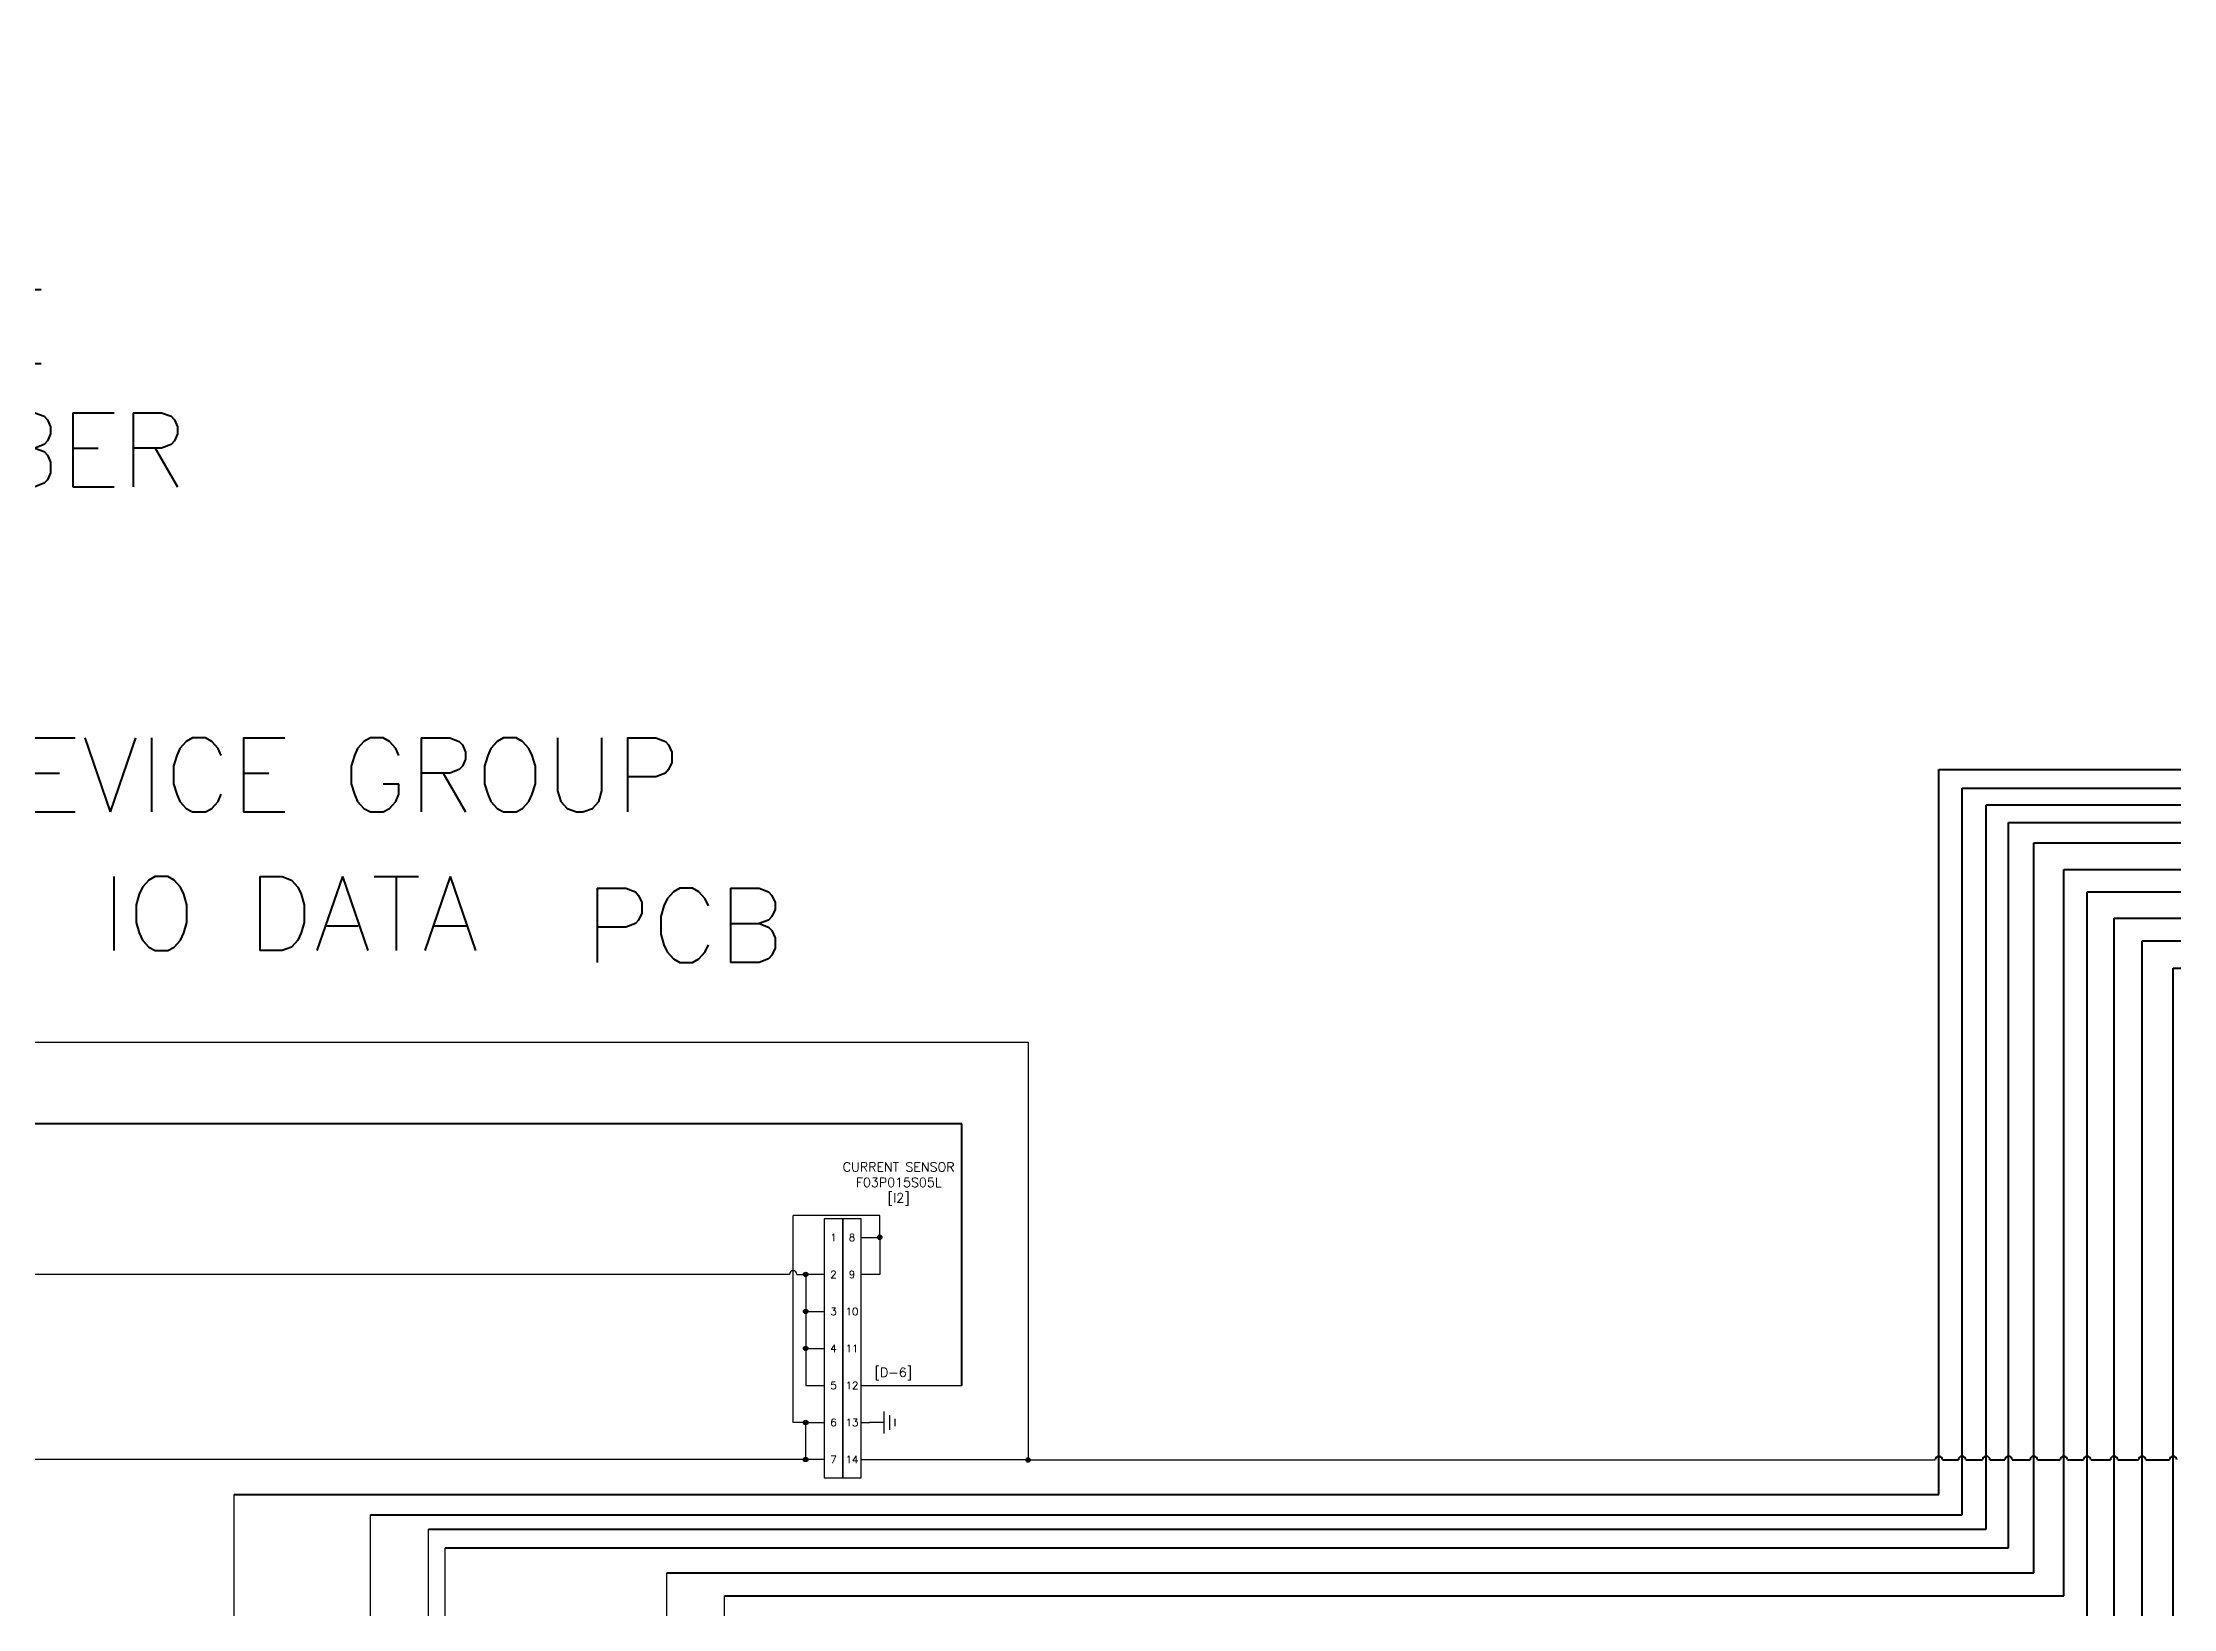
# Model space of a CAD drawing. Header units: millimetres. Extents: x 1 to 135, y 2 to 75.
# Drawn here: x 17.99 to 46.77, y 53.39 to 74.55 of the extents above; entities that cross this region are included whole.
import ezdxf
from ezdxf.enums import TextEntityAlignment as Align

# ---------------------------------------------------------------- set-up
doc = ezdxf.new("R2010")
doc.units = ezdxf.units.MM
doc.linetypes.add('PHANTOM2', pattern=[1.25, 0.625, -0.125, 0.125, -0.125, 0.125, -0.125])
for name, color, linetype in [('_MULTI_WIRE', 9, 'Continuous'), ('ADC DATA', 120, 'Continuous'), ('IO DATA', 150, 'Continuous'), ('MISC', 7, 'Continuous'), ('POWER', 30, 'Continuous'), ('REDDASH', 20, 'PHANTOM2'), ('SYMS', 7, 'Continuous'), ('TERMS', 123, 'Continuous'), ('WIRES', 7, 'Continuous')]:
    doc.layers.add(name, color=color, linetype=linetype)
doc.layers.add('DASH', color=102, linetype='PHANTOM2', lineweight=50)
doc.styles.add('WD', font='romans.shx')

# ---------------------------------------------------------------- blocks, each defined once
blk = doc.blocks.new('HCN1_14J_5E88')
at = {"layer": 'SYMS'}
for p, q in [((0, 0.25), (-0.25, 0.25)), ((-0.25, 0.25), (-0.25, -3.25)), ((0, -3.25), (0, 0.25)), ((-0.25, -3.25), (0, -3.25))]:
    blk.add_line(p, q, dxfattribs=at)
at = {"layer": 'SYMS', "style": 'WD', "width": 0.7}
for tag, p in [('INST', (-0.156, 1)), ('LOC', (-0.156, 0.844)), ('DESC1', (-0.156, 0.688)), ('DESC2', (-0.156, 0.531))]:
    blk.add_attdef(tag, text='', height=0.125, dxfattribs=at).set_placement(p, align=Align.RIGHT)
at = {"layer": 'SYMS', "style": 'WD'}
blk.add_attdef('TAG1', text='', height=0.125, dxfattribs=at).set_placement((-0.156, 0.375), align=Align.RIGHT)
at = {"layer": 'SYMS', "style": 'WD', "width": 0.8}
blk.add_attdef('XREF', (1, 0.375), '', height=0.125, dxfattribs=at)
at = {"layer": 'SYMS', "linetype": 'Continuous', "style": 'WD', "flags": 8}
for tag, p in [('TERMDESC01J', (-0.35, 0.05)), ('TERMDESC02J', (-0.35, -0.45)), ('TERMDESC03J', (-0.35, -0.95)), ('TERMDESC04J', (-0.35, -1.45)), ('TERMDESC05J', (-0.35, -1.95)), ('TERMDESC06J', (-0.35, -2.45)), ('TERMDESC07J', (-0.35, -2.95))]:
    blk.add_attdef(tag, text='', height=0.1, dxfattribs=at).set_placement(p, align=Align.RIGHT)
for tag, p in [('TERM01J', (-0.125, 0)), ('TERM02J', (-0.125, -0.5)), ('TERM03J', (-0.125, -1)), ('TERM04J', (-0.125, -1.5)), ('TERM05J', (-0.125, -2)), ('TERM06J', (-0.125, -2.5)), ('TERM07J', (-0.125, -3))]:
    blk.add_attdef(tag, text='', height=0.1, dxfattribs=at).set_placement(p, align=Align.MIDDLE_CENTER)
at = {"layer": 'SYMS', "color": 7, "style": 'WD'}
for tag, p in [('X4_TINY_DOT_DONT_REMOVE_01J', (-0.25, 0)), ('X4_TINY_DOT_DONT_REMOVE_02J', (-0.25, -0.5)), ('X4_TINY_DOT_DONT_REMOVE_03J', (-0.25, -1)), ('X4_TINY_DOT_DONT_REMOVE_04J', (-0.25, -1.5)), ('X4_TINY_DOT_DONT_REMOVE_05J', (-0.25, -2)), ('X4_TINY_DOT_DONT_REMOVE_06J', (-0.25, -2.5)), ('X4_TINY_DOT_DONT_REMOVE_07J', (-0.25, -3))]:
    blk.add_attdef(tag, p, '', height=0.0001, dxfattribs=at)
at = {"layer": 'SYMS', "style": 'WD'}
for tag, p, flags in [('X4TERM01J', (-0.25, 0), 1), ('ACE_FLAG', (0.048, 0.146), 9), ('FAMILY', (0.048, 0.121), 9), ('WDBLKNAM', (0.175, 0.125), 9), ('X4TERM02J', (-0.25, -0.5), 1), ('X4TERM03J', (-0.25, -1), 1), ('X4TERM04J', (-0.25, -1.5), 1), ('X4TERM05J', (-0.25, -2), 1), ('X4TERM06J', (-0.25, -2.5), 1), ('X4TERM07J', (-0.25, -3), 1), ('X8LINK', (-0.125, -3.375), 1)]:
    blk.add_attdef(tag, p, '', height=0.01, dxfattribs=dict(at, flags=flags))
at = {"layer": 'SYMS', "linetype": 'Continuous', "style": 'WD', "flags": 9}
for tag, p in [('ASSYCODE', (0.046, 0.065)), ('MFG', (0.051, 0.078)), ('CAT', (0.052, 0.098))]:
    blk.add_attdef(tag, text='', height=0.01, dxfattribs=at).set_placement(p, align=Align.CENTER)
at = {"layer": 'SYMS', "linetype": 'Continuous', "style": 'WD', "flags": 8}
for tag, p in [('X4WIRE01J', (-0.35, -0.05)), ('X4WIRE02J', (-0.35, -0.55)), ('X4WIRE03J', (-0.35, -1.05)), ('X4WIRE04J', (-0.35, -1.55)), ('X4WIRE05J', (-0.35, -2.05)), ('X4WIRE06J', (-0.35, -2.55)), ('X4WIRE07J', (-0.35, -3.05))]:
    blk.add_attdef(tag, text='', height=0.1, dxfattribs=at).set_placement(p, align=Align.TOP_RIGHT)
blk = doc.blocks.new('HCN1_11J_5FDD')
at = {"layer": 'SYMS'}
for p, q in [((0.25, 0.25), (0, 0.25)), ((0, 0.25), (0, -3.25)), ((0.25, -3.25), (0.25, 0.25)), ((0, -3.25), (0.25, -3.25))]:
    blk.add_line(p, q, dxfattribs=at)
at = {"layer": 'SYMS', "style": 'WD'}
for tag, p, width in [('INST', (0.141, 1), 0.7), ('LOC', (0.141, 0.844), 0.7), ('DESC1', (0.141, 0.688), 0.7), ('DESC2', (0.141, 0.531), 0.7), ('XREF', (1, 0.375), 0.8)]:
    blk.add_attdef(tag, p, '', height=0.125, dxfattribs=dict(at, width=width))
blk.add_attdef('TAG1', (0.141, 0.375), '', height=0.125, dxfattribs=at)
at = {"layer": 'SYMS', "linetype": 'Continuous', "style": 'WD', "flags": 8}
for tag, p in [('TERM01J', (0.125, 0)), ('TERM02J', (0.125, -0.5)), ('TERM03J', (0.125, -1)), ('TERM04J', (0.125, -1.5)), ('TERM05J', (0.125, -2)), ('TERM06J', (0.125, -2.5)), ('TERM07J', (0.125, -3))]:
    blk.add_attdef(tag, text='', height=0.1, dxfattribs=at).set_placement(p, align=Align.MIDDLE_CENTER)
at = {"layer": 'SYMS', "linetype": 'Continuous', "style": 'WD', "flags": 9}
for tag, p in [('ASSYCODE', (0.046, 0.065)), ('MFG', (0.051, 0.078)), ('CAT', (0.052, 0.098))]:
    blk.add_attdef(tag, text='', height=0.01, dxfattribs=at).set_placement(p, align=Align.CENTER)
at = {"layer": 'SYMS', "style": 'WD'}
for tag, p, flags in [('ACE_FLAG', (0.048, 0.146), 9), ('FAMILY', (0.048, 0.121), 9), ('WDBLKNAM', (0.175, 0.125), 9), ('X1TERM01J', (0.25, 0), 1), ('X1TERM02J', (0.25, -0.5), 1), ('X1TERM03J', (0.25, -1), 1), ('X1TERM04J', (0.25, -1.5), 1), ('X1TERM05J', (0.25, -2), 1), ('X1TERM06J', (0.25, -2.5), 1), ('X1TERM07J', (0.25, -3), 1), ('X8LINK', (0.125, -3.375), 1)]:
    blk.add_attdef(tag, p, '', height=0.01, dxfattribs=dict(at, flags=flags))
at = {"layer": 'SYMS', "color": 7, "style": 'WD'}
for tag, p in [('X1_TINY_DOT_DONT_REMOVE_01J', (0.25, 0)), ('X1_TINY_DOT_DONT_REMOVE_02J', (0.25, -0.5)), ('X1_TINY_DOT_DONT_REMOVE_03J', (0.25, -1)), ('X1_TINY_DOT_DONT_REMOVE_04J', (0.25, -1.5)), ('X1_TINY_DOT_DONT_REMOVE_05J', (0.25, -2)), ('X1_TINY_DOT_DONT_REMOVE_06J', (0.25, -2.5)), ('X1_TINY_DOT_DONT_REMOVE_07J', (0.25, -3))]:
    blk.add_attdef(tag, p, '', height=0.0001, dxfattribs=at)
at = {"layer": 'SYMS', "linetype": 'Continuous', "style": 'WD', "flags": 8}
for tag, p in [('TERMDESC01J', (0.35, 0.05)), ('TERMDESC02J', (0.35, -0.45)), ('TERMDESC03J', (0.35, -0.95)), ('TERMDESC04J', (0.35, -1.45)), ('TERMDESC05J', (0.35, -1.95)), ('TERMDESC06J', (0.35, -2.45)), ('TERMDESC07J', (0.35, -2.95))]:
    blk.add_attdef(tag, p, '', height=0.1, dxfattribs=at)
for tag, p in [('X1WIRE01J', (0.35, -0.05)), ('X1WIRE02J', (0.35, -0.55)), ('X1WIRE03J', (0.35, -1.05)), ('X1WIRE04J', (0.35, -1.55)), ('X1WIRE05J', (0.35, -2.05)), ('X1WIRE06J', (0.35, -2.55)), ('X1WIRE07J', (0.35, -3.05))]:
    blk.add_attdef(tag, text='', height=0.1, dxfattribs=at).set_placement(p, align=Align.TOP_LEFT)
blk = doc.blocks.new('HGND2')
for p, q in [((0.125, 0), (0, 0)), ((0.125, 0.09375), (0.125, -0.09375)), ((0.171875, 0.0625), (0.171875, -0.0625)), ((0.21875, 0.03125), (0.21875, -0.03125))]:
    blk.add_line(p, q)
at = {"style": 'WD', "width": 0.8}
for tag, p in [('INST', (0.25, 0.3125)), ('LOC', (0.25, 0.15625)), ('TAG1', (0.25, 0)), ('DESC1', (0.25, -0.15625)), ('DESC2', (0.25, -0.3125))]:
    blk.add_attdef(tag, text='', height=0.125, dxfattribs=at).set_placement(p, align=Align.MIDDLE_LEFT)
at = {"style": 'WD', "flags": 1}
for tag in ['ASSYCODE', 'CAT', 'X4TERM01', 'MFG', 'FAMILY']:
    blk.add_attdef(tag, (0, 0), '', height=0.01, dxfattribs=at)
blk = doc.blocks.new('WDDOT')
for radius in [0.03, 0.0187, 0.00929]:
    blk.add_circle((0, 0), radius)

msp = doc.modelspace()

# ---------------------------------------------------------------- linework, layer by layer
at = {"layer": '_MULTI_WIRE'}
for p, q in [((28.131, 55.907), (28.131, 58.705)), ((29.301, 58.705), (28.131, 58.705)), ((29.301, 58.407), (29.301, 58.705)), ((28.301, 55.907), (28.131, 55.907)), ((28.301, 55.407), (7.494, 55.407))]:
    msp.add_line(p, q, dxfattribs=at)
at = {"layer": 'ADC DATA', "lineweight": 211}
for p, q in [((30.408, 59.939), (11.94, 59.939)), ((30.408, 56.407), (30.408, 59.939))]:
    msp.add_line(p, q, dxfattribs=at)
at = {"layer": 'ADC DATA'}
msp.add_line((29.051, 56.407), (30.408, 56.407), dxfattribs=at)
at = {"layer": 'IO DATA', "lineweight": 211}
for p, q in [((43.605, 54.932), (43.605, 64.727)), ((43.605, 64.727), (134.922, 64.727)), ((43.919, 54.658), (43.919, 64.476)), ((43.919, 64.476), (134.237, 64.476)), ((44.246, 54.463), (44.246, 64.251)), ((44.246, 64.251), (133.697, 64.251)), ((44.547, 54.215), (44.547, 64.013)), ((44.547, 64.013), (133.143, 64.013)), ((44.887, 53.877), (44.887, 63.736)), ((44.887, 63.736), (132.559, 63.736)), ((45.294, 53.564), (45.294, 63.379)), ((45.294, 63.379), (132.16, 63.379)), ((45.608, 53.225), (45.608, 63.075)), ((45.608, 63.075), (131.596, 63.075)), ((45.972, 52.756), (45.972, 62.718)), ((45.972, 62.718), (131.082, 62.718)), ((46.352, 52.418), (46.352, 62.414)), ((46.352, 62.414), (129.057, 62.414)), ((46.77, 52.066), (46.77, 62.044)), ((46.77, 62.044), (128.55, 62.044)), ((20.582, 54.932), (43.605, 54.932)), ((22.425, 54.658), (43.919, 54.658)), ((23.205, 54.463), (44.246, 54.463)), ((23.43, 54.215), (44.547, 54.215)), ((26.424, 53.877), (44.887, 53.877)), ((27.204, 53.564), (45.294, 53.564))]:
    msp.add_line(p, q, dxfattribs=at)
at = {"layer": 'IO DATA'}
for p, q in [((20.582, 50.292), (20.582, 54.932)), ((22.425, 48.801), (22.425, 54.658)), ((23.205, 46.099), (23.205, 54.463)), ((23.43, 43.263), (23.43, 54.215)), ((26.424, 48.801), (26.424, 53.877)), ((27.204, 46.099), (27.204, 53.564))]:
    msp.add_line(p, q, dxfattribs=at)
at = {"layer": 'POWER'}
for p, q in [((2.633, 61.045), (31.304, 61.045)), ((31.304, 61.045), (31.304, 55.4)), ((28.081, 57.907), (2.683, 57.907)), ((28.181, 57.907), (28.301, 57.907)), ((28.551, 57.907), (28.301, 57.907)), ((28.301, 57.907), (28.301, 57.407)), ((28.301, 57.407), (28.551, 57.407)), ((28.301, 57.407), (28.301, 56.907)), ((28.301, 56.907), (28.551, 56.907)), ((28.301, 56.907), (28.301, 56.407)), ((28.301, 56.407), (28.551, 56.407)), ((31.304, 55.4), (29.051, 55.4)), ((31.304, 55.4), (43.555, 55.4))]:
    msp.add_line(p, q, dxfattribs=at)
at = {"layer": 'POWER', "lineweight": 211}
for p, q in [((43.655, 55.4), (43.869, 55.4)), ((43.969, 55.4), (44.196, 55.4)), ((44.296, 55.4), (44.497, 55.4)), ((44.597, 55.4), (44.837, 55.4)), ((44.937, 55.4), (45.244, 55.4)), ((45.344, 55.4), (45.558, 55.4)), ((45.658, 55.4), (45.922, 55.4)), ((46.022, 55.4), (46.302, 55.4)), ((46.402, 55.4), (46.72, 55.4))]:
    msp.add_line(p, q, dxfattribs=at)
at = {"layer": 'POWER'}
msp.add_arc((28.131, 57.907), 0.05, 0, 180, dxfattribs=at)
at = {"layer": 'POWER', "lineweight": 211}
for centre in [(43.605, 55.4), (43.919, 55.4), (44.246, 55.4), (44.547, 55.4), (44.887, 55.4), (45.294, 55.4), (45.608, 55.4), (45.972, 55.4), (46.352, 55.4), (46.77, 55.4)]:
    msp.add_arc(centre, 0.05, 0, 180, dxfattribs=at)
at = {"layer": 'WIRES'}
for p, q in [((29.051, 58.407), (29.301, 58.407)), ((29.301, 58.407), (29.301, 57.907)), ((29.301, 57.907), (29.051, 57.907)), ((28.301, 55.407), (28.301, 55.907)), ((28.301, 55.907), (28.551, 55.907)), ((29.051, 55.907), (29.162, 55.907)), ((28.551, 55.407), (28.301, 55.407))]:
    msp.add_line(p, q, dxfattribs=at)

# ---------------------------------------------------------------- block references
at = {"layer": 'SYMS'}
ref = msp.add_blockref('HCN1_14J_5E88', (28.801, 58.407), dxfattribs=at)
ref.add_attrib('X4_TINY_DOT_DONT_REMOVE_01J', '.', (28.551, 58.407), dxfattribs={"layer": 'MISC', "color": 7, "height": 0.0001, "style": 'WD'})
ref.add_attrib('TERM01J', '1', dxfattribs={"layer": 'TERMS', "linetype": 'Continuous', "height": 0.1, "style": 'WD', "flags": 8}).set_placement((28.676, 58.407), align=Align.MIDDLE_CENTER)
ref.add_attrib('X4_TINY_DOT_DONT_REMOVE_02J', '.', (28.551, 57.907), dxfattribs={"layer": 'MISC', "color": 7, "height": 0.0001, "style": 'WD'})
ref.add_attrib('TERM02J', '2', dxfattribs={"layer": 'TERMS', "linetype": 'Continuous', "height": 0.1, "style": 'WD', "flags": 8}).set_placement((28.676, 57.907), align=Align.MIDDLE_CENTER)
ref.add_attrib('X4_TINY_DOT_DONT_REMOVE_03J', '.', (28.551, 57.407), dxfattribs={"layer": 'MISC', "color": 7, "height": 0.0001, "style": 'WD'})
ref.add_attrib('TERM03J', '3', dxfattribs={"layer": 'TERMS', "linetype": 'Continuous', "height": 0.1, "style": 'WD', "flags": 8}).set_placement((28.676, 57.407), align=Align.MIDDLE_CENTER)
ref.add_attrib('X4_TINY_DOT_DONT_REMOVE_04J', '.', (28.551, 56.907), dxfattribs={"layer": 'MISC', "color": 7, "height": 0.0001, "style": 'WD'})
ref.add_attrib('TERM04J', '4', dxfattribs={"layer": 'TERMS', "linetype": 'Continuous', "height": 0.1, "style": 'WD', "flags": 8}).set_placement((28.676, 56.907), align=Align.MIDDLE_CENTER)
ref.add_attrib('X4_TINY_DOT_DONT_REMOVE_05J', '.', (28.551, 56.407), dxfattribs={"layer": 'MISC', "color": 7, "height": 0.0001, "style": 'WD'})
ref.add_attrib('TERM05J', '5', dxfattribs={"layer": 'TERMS', "linetype": 'Continuous', "height": 0.1, "style": 'WD', "flags": 8}).set_placement((28.676, 56.407), align=Align.MIDDLE_CENTER)
ref.add_attrib('X4_TINY_DOT_DONT_REMOVE_06J', '.', (28.551, 55.907), dxfattribs={"layer": 'MISC', "color": 7, "height": 0.0001, "style": 'WD'})
ref.add_attrib('TERM06J', '6', dxfattribs={"layer": 'TERMS', "linetype": 'Continuous', "height": 0.1, "style": 'WD', "flags": 8}).set_placement((28.676, 55.907), align=Align.MIDDLE_CENTER)
ref.add_attrib('X4_TINY_DOT_DONT_REMOVE_07J', '.', (28.551, 55.407), dxfattribs={"layer": 'MISC', "color": 7, "height": 0.0001, "style": 'WD'})
ref.add_attrib('TERM07J', '7', dxfattribs={"layer": 'TERMS', "linetype": 'Continuous', "height": 0.1, "style": 'WD', "flags": 8}).set_placement((28.676, 55.407), align=Align.MIDDLE_CENTER)
ref = msp.add_blockref('HCN1_11J_5FDD', (28.801, 58.407), dxfattribs=at)
ref.add_attrib('X1_TINY_DOT_DONT_REMOVE_01J', '.', (29.051, 58.407), dxfattribs={"layer": 'MISC', "color": 7, "height": 0.0001, "style": 'WD'})
ref.add_attrib('TERM01J', '8', dxfattribs={"layer": 'TERMS', "linetype": 'Continuous', "height": 0.1, "style": 'WD', "flags": 8}).set_placement((28.926, 58.407), align=Align.MIDDLE_CENTER)
ref.add_attrib('X1_TINY_DOT_DONT_REMOVE_02J', '.', (29.051, 57.907), dxfattribs={"layer": 'MISC', "color": 7, "height": 0.0001, "style": 'WD'})
ref.add_attrib('TERM02J', '9', dxfattribs={"layer": 'TERMS', "linetype": 'Continuous', "height": 0.1, "style": 'WD', "flags": 8}).set_placement((28.926, 57.907), align=Align.MIDDLE_CENTER)
ref.add_attrib('X1_TINY_DOT_DONT_REMOVE_03J', '.', (29.051, 57.407), dxfattribs={"layer": 'MISC', "color": 7, "height": 0.0001, "style": 'WD'})
ref.add_attrib('TERM03J', '10', dxfattribs={"layer": 'TERMS', "linetype": 'Continuous', "height": 0.1, "style": 'WD', "flags": 8}).set_placement((28.926, 57.407), align=Align.MIDDLE_CENTER)
ref.add_attrib('X1_TINY_DOT_DONT_REMOVE_04J', '.', (29.051, 56.907), dxfattribs={"layer": 'MISC', "color": 7, "height": 0.0001, "style": 'WD'})
ref.add_attrib('TERM04J', '11', dxfattribs={"layer": 'TERMS', "linetype": 'Continuous', "height": 0.1, "style": 'WD', "flags": 8}).set_placement((28.926, 56.907), align=Align.MIDDLE_CENTER)
ref.add_attrib('X1_TINY_DOT_DONT_REMOVE_05J', '.', (29.051, 56.407), dxfattribs={"layer": 'MISC', "color": 7, "height": 0.0001, "style": 'WD'})
ref.add_attrib('TERM05J', '12', dxfattribs={"layer": 'TERMS', "linetype": 'Continuous', "height": 0.1, "style": 'WD', "flags": 8}).set_placement((28.926, 56.407), align=Align.MIDDLE_CENTER)
ref.add_attrib('X1_TINY_DOT_DONT_REMOVE_06J', '.', (29.051, 55.907), dxfattribs={"layer": 'MISC', "color": 7, "height": 0.0001, "style": 'WD'})
ref.add_attrib('TERM06J', '13', dxfattribs={"layer": 'TERMS', "linetype": 'Continuous', "height": 0.1, "style": 'WD', "flags": 8}).set_placement((28.926, 55.907), align=Align.MIDDLE_CENTER)
ref.add_attrib('X1_TINY_DOT_DONT_REMOVE_07J', '.', (29.051, 55.407), dxfattribs={"layer": 'MISC', "color": 7, "height": 0.0001, "style": 'WD'})
ref.add_attrib('TERM07J', '14', dxfattribs={"layer": 'TERMS', "linetype": 'Continuous', "height": 0.1, "style": 'WD', "flags": 8}).set_placement((28.926, 55.407), align=Align.MIDDLE_CENTER)
for p in [(29.301, 58.408), (28.301, 57.907), (28.301, 57.407), (28.301, 56.907), (28.301, 55.907), (28.301, 55.407), (31.304, 55.4)]:
    msp.add_blockref('WDDOT', p, dxfattribs=at)
at = {"layer": 'SYMS', "xscale": 1.571428571428571, "yscale": 1.571428571428571, "zscale": 1.571428571428571}
msp.add_blockref('HGND2', (29.162, 55.907), dxfattribs=at)

# ---------------------------------------------------------------- texts
at = {"layer": '_MULTI_WIRE', "lineweight": 211, "insert": (5.931, 74.549), "char_height": 1, "width": 22.11793, "attachment_point": 1, "style": 'WD'}
msp.add_mtext('NAMING\\PXYY-ZZ\\PX - DEVICE NAME\\PY - DEVICE NUMBER\\PZ - PIN NUMBER', dxfattribs=at)
at = {"layer": '_MULTI_WIRE', "insert": (28.801, 59.421), "char_height": 0.125, "attachment_point": 1, "style": 'WD'}
msp.add_mtext('\\pxqc;CURRENT SENSOR\\PF03P015S05L\\P[I2]', dxfattribs=at)
at = {"layer": 'ADC DATA', "lineweight": 211, "insert": (29.23, 56.646), "char_height": 0.125, "attachment_point": 1, "style": 'WD'}
msp.add_mtext('[D-6]', dxfattribs=at)
at = {"layer": 'DASH', "lineweight": 211, "insert": (25.315, 63.123), "char_height": 1, "attachment_point": 1, "style": 'WD'}
msp.add_mtext_dynamic_manual_height_columns('PCB', width=0.23512, gutter_width=0.625, heights=[0], dxfattribs=at)
at = {"layer": 'IO DATA', "lineweight": 211, "insert": (18.786, 63.282), "char_height": 1, "attachment_point": 1, "style": 'WD'}
msp.add_mtext_dynamic_manual_height_columns('IO DATA', width=6.79803, gutter_width=0.625, heights=[0], dxfattribs=at)
at = {"layer": 'REDDASH', "lineweight": 211, "insert": (4.378, 65.155), "char_height": 1, "attachment_point": 1, "style": 'WD'}
msp.add_mtext('SINGLE FUNCTION DEVICE GROUP', dxfattribs=at)

doc.saveas('drawing.dxf')
